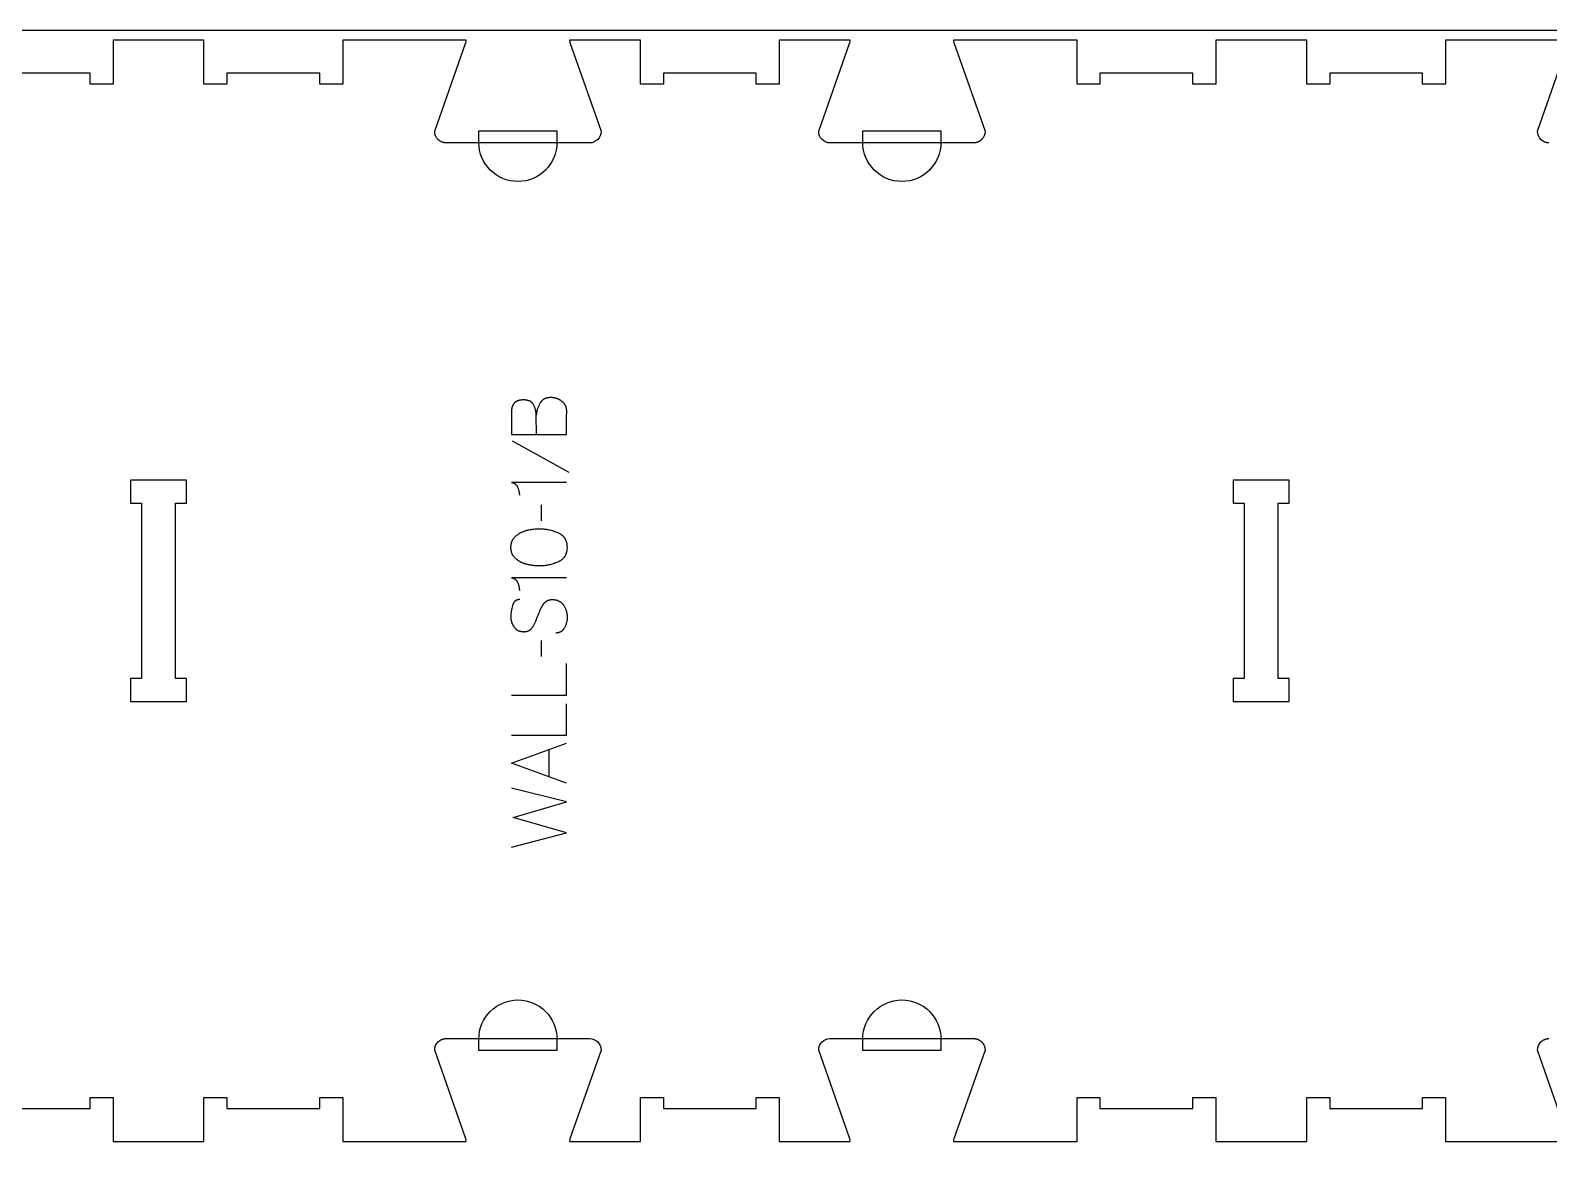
# Model space of a CAD drawing. Extents: x -20252 to -17068, y -10461 to -4867.
# Drawn here: x -18720 to -17894, y -6181 to -5571 of the extents above; entities that cross this region are included whole.
import ezdxf

# ---------------------------------------------------------------- set-up
doc = ezdxf.new("R2010")
doc.units = 0
for name, color, linetype in [('0_SHEET_SPRUCEPLY_2440X122', 1, 'CONTINUOUS'), ('1_ANYTOOL_1MMDEEP_LABELS_S', 2, 'CONTINUOUS'), ('3_ANYTOOL_CUTTHROUGH_INSID', 4, 'CONTINUOUS'), ('4_ANYTOOL_CUTTHROUGH_OUTSI', 5, 'CONTINUOUS'), ('5_ANYTOOL_HALF_MILL_9MM_IN', 3, 'CONTINUOUS')]:
    doc.layers.add(name, color=color, linetype=linetype)

msp = doc.modelspace()

# ---------------------------------------------------------------- linework, layer by layer
at = {"layer": '0_SHEET_SPRUCEPLY_2440X122'}
msp.add_lwpolyline([(-19879.92, -5571.21), (-19879.92, -6791.21), (-17439.92, -6791.21), (-17439.92, -5571.21)], close=True, dxfattribs=at)
at = {"layer": '1_ANYTOOL_1MMDEEP_LABELS_S'}
for points in [[(-18458.62, -5791.13), (-18428.62, -5791.13), (-18428.62, -5781.45), (-18428.53, -5778.92), (-18428.53, -5778.69), (-18428.53, -5778.47), (-18428.53, -5778.24), (-18428.54, -5778.02), (-18428.56, -5777.81), (-18428.58, -5777.59), (-18428.61, -5777.38), (-18428.64, -5777.18), (-18428.68, -5776.97), (-18428.73, -5776.77), (-18428.78, -5776.58), (-18428.83, -5776.38), (-18428.9, -5776.19), (-18428.96, -5776), (-18429.04, -5775.82), (-18429.11, -5775.64), (-18429.2, -5775.46), (-18429.29, -5775.28), (-18429.38, -5775.11), (-18429.48, -5774.94), (-18429.59, -5774.77), (-18429.7, -5774.61), (-18429.82, -5774.45), (-18429.94, -5774.3), (-18430.07, -5774.14), (-18430.2, -5773.99), (-18430.34, -5773.84), (-18430.49, -5773.7), (-18430.64, -5773.56), (-18430.79, -5773.42), (-18430.96, -5773.29), (-18431.12, -5773.16), (-18431.29, -5773.03), (-18431.47, -5772.9), (-18431.64, -5772.78), (-18431.81, -5772.67), (-18431.99, -5772.56), (-18432.16, -5772.45), (-18432.34, -5772.35), (-18432.52, -5772.25), (-18432.7, -5772.15), (-18432.88, -5772.06), (-18433.06, -5771.97), (-18433.25, -5771.89), (-18433.43, -5771.81), (-18433.62, -5771.73), (-18433.8, -5771.66), (-18433.99, -5771.6), (-18434.18, -5771.53), (-18434.37, -5771.47), (-18434.56, -5771.42), (-18434.75, -5771.37), (-18434.94, -5771.32), (-18435.14, -5771.28), (-18435.33, -5771.24), (-18435.53, -5771.21), (-18435.73, -5771.18), (-18435.93, -5771.15), (-18436.13, -5771.13), (-18436.33, -5771.11), (-18436.53, -5771.1), (-18436.73, -5771.09), (-18436.94, -5771.08), (-18437.14, -5771.08), (-18437.4, -5771.08), (-18437.64, -5771.09), (-18437.89, -5771.1), (-18438.13, -5771.12), (-18438.36, -5771.15), (-18438.59, -5771.18), (-18438.82, -5771.22), (-18439.04, -5771.26), (-18439.25, -5771.31), (-18439.47, -5771.36), (-18439.67, -5771.42), (-18439.88, -5771.49), (-18440.07, -5771.56), (-18440.27, -5771.63), (-18440.46, -5771.72), (-18440.64, -5771.81), (-18440.73, -5771.85), (-18440.82, -5771.9), (-18440.91, -5771.95), (-18441, -5772), (-18441.09, -5772.05), (-18441.17, -5772.1), (-18441.26, -5772.16), (-18441.34, -5772.22), (-18441.42, -5772.27), (-18441.5, -5772.33), (-18441.58, -5772.39), (-18441.66, -5772.45), (-18441.74, -5772.52), (-18441.81, -5772.58), (-18441.89, -5772.65), (-18441.96, -5772.72), (-18442.04, -5772.79), (-18442.11, -5772.86), (-18442.18, -5772.93), (-18442.25, -5773), (-18442.32, -5773.08), (-18442.38, -5773.15), (-18442.51, -5773.31), (-18442.64, -5773.47), (-18442.76, -5773.64), (-18442.88, -5773.81), (-18442.99, -5773.99), (-18443.21, -5774.36), (-18443.42, -5774.73), (-18443.61, -5775.11), (-18443.79, -5775.5), (-18443.96, -5775.89), (-18444.12, -5776.29), (-18444.27, -5776.69), (-18444.4, -5777.1), (-18444.53, -5777.51), (-18444.64, -5777.94), (-18444.74, -5778.36), (-18444.83, -5778.8), (-18444.91, -5779.24), (-18444.98, -5779.68), (-18445.03, -5780.13), (-18445.07, -5780.59)], [(-18444.94, -5791.13), (-18445.07, -5780.59), (-18445.1, -5780.19), (-18445.14, -5779.8), (-18445.19, -5779.41), (-18445.25, -5779.03), (-18445.32, -5778.65), (-18445.39, -5778.28), (-18445.48, -5777.91), (-18445.57, -5777.55), (-18445.67, -5777.2), (-18445.78, -5776.85), (-18445.9, -5776.51), (-18446.03, -5776.17), (-18446.17, -5775.83), (-18446.32, -5775.51), (-18446.47, -5775.19), (-18446.64, -5774.87), (-18446.68, -5774.79), (-18446.72, -5774.72), (-18446.77, -5774.64), (-18446.82, -5774.57), (-18446.87, -5774.49), (-18446.92, -5774.42), (-18446.97, -5774.35), (-18447.02, -5774.28), (-18447.07, -5774.21), (-18447.13, -5774.15), (-18447.18, -5774.08), (-18447.24, -5774.02), (-18447.3, -5773.95), (-18447.36, -5773.89), (-18447.42, -5773.83), (-18447.49, -5773.77), (-18447.55, -5773.71), (-18447.62, -5773.66), (-18447.69, -5773.6), (-18447.76, -5773.55), (-18447.83, -5773.49), (-18447.9, -5773.44), (-18447.97, -5773.39), (-18448.04, -5773.34), (-18448.12, -5773.29), (-18448.2, -5773.25), (-18448.28, -5773.2), (-18448.36, -5773.16), (-18448.44, -5773.11), (-18448.52, -5773.07), (-18448.6, -5773.03), (-18448.69, -5772.99), (-18448.78, -5772.95), (-18448.86, -5772.91), (-18449.04, -5772.84), (-18449.23, -5772.78), (-18449.42, -5772.72), (-18449.62, -5772.66), (-18449.82, -5772.61), (-18450.03, -5772.56), (-18450.24, -5772.52), (-18450.46, -5772.48), (-18450.68, -5772.45), (-18450.91, -5772.42), (-18451.15, -5772.4), (-18451.39, -5772.38), (-18451.64, -5772.37), (-18451.89, -5772.37), (-18452.14, -5772.36), (-18452.54, -5772.37), (-18452.74, -5772.38), (-18452.93, -5772.39), (-18453.12, -5772.4), (-18453.3, -5772.42), (-18453.48, -5772.44), (-18453.66, -5772.47), (-18453.84, -5772.49), (-18454.01, -5772.53), (-18454.18, -5772.56), (-18454.34, -5772.6), (-18454.51, -5772.64), (-18454.67, -5772.68), (-18454.82, -5772.73), (-18454.98, -5772.78), (-18455.13, -5772.83), (-18455.27, -5772.89), (-18455.42, -5772.95), (-18455.56, -5773.02), (-18455.69, -5773.08), (-18455.83, -5773.15), (-18455.96, -5773.23), (-18456.09, -5773.3), (-18456.21, -5773.38), (-18456.33, -5773.47), (-18456.45, -5773.55), (-18456.57, -5773.64), (-18456.68, -5773.74), (-18456.79, -5773.83), (-18456.9, -5773.93), (-18457, -5774.03), (-18457.1, -5774.14), (-18457.19, -5774.25), (-18457.29, -5774.36), (-18457.38, -5774.48), (-18457.46, -5774.6), (-18457.55, -5774.72), (-18457.63, -5774.85), (-18457.71, -5774.97), (-18457.78, -5775.11), (-18457.85, -5775.24), (-18457.92, -5775.38), (-18457.98, -5775.52), (-18458.05, -5775.67), (-18458.1, -5775.82), (-18458.16, -5775.97), (-18458.21, -5776.12), (-18458.26, -5776.28), (-18458.31, -5776.44), (-18458.35, -5776.61), (-18458.39, -5776.78), (-18458.43, -5776.95), (-18458.46, -5777.12), (-18458.49, -5777.3), (-18458.52, -5777.48), (-18458.54, -5777.67), (-18458.56, -5777.85), (-18458.58, -5778.04), (-18458.59, -5778.24), (-18458.61, -5778.64), (-18458.62, -5779.05), (-18458.62, -5791.13)], [(-18458.14, -5794.56), (-18427.37, -5811.75)], [(-18428.62, -5817.28), (-18458.66, -5817.28), (-18458.51, -5817.3), (-18458.36, -5817.32), (-18458.21, -5817.35), (-18458.07, -5817.38), (-18457.93, -5817.42), (-18457.79, -5817.46), (-18457.66, -5817.5), (-18457.53, -5817.55), (-18457.4, -5817.6), (-18457.28, -5817.66), (-18457.22, -5817.69), (-18457.15, -5817.72), (-18457.09, -5817.75), (-18457.03, -5817.79), (-18456.98, -5817.82), (-18456.92, -5817.85), (-18456.86, -5817.89), (-18456.8, -5817.92), (-18456.75, -5817.96), (-18456.69, -5818), (-18456.64, -5818.04), (-18456.59, -5818.08), (-18456.53, -5818.12), (-18456.48, -5818.16), (-18456.43, -5818.21), (-18456.38, -5818.25), (-18456.33, -5818.3), (-18456.28, -5818.34), (-18456.23, -5818.39), (-18456.18, -5818.44), (-18456.14, -5818.49), (-18456.09, -5818.54), (-18456, -5818.64), (-18455.91, -5818.75), (-18455.83, -5818.86), (-18455.74, -5818.98), (-18455.67, -5819.09), (-18455.59, -5819.22), (-18455.52, -5819.34), (-18455.45, -5819.47), (-18455.38, -5819.61), (-18455.31, -5819.75), (-18455.25, -5819.89), (-18455.14, -5820.18), (-18455.03, -5820.47), (-18454.92, -5820.75), (-18454.83, -5821.03), (-18454.74, -5821.31), (-18454.66, -5821.59), (-18454.59, -5821.87), (-18454.53, -5822.14), (-18454.47, -5822.41), (-18454.42, -5822.68), (-18454.38, -5822.95), (-18454.35, -5823.22), (-18454.32, -5823.48), (-18454.3, -5823.74), (-18454.29, -5824), (-18454.29, -5824.26)], [(-18442.5, -5829.41), (-18442.42, -5838.19)], [(-18428.62, -5869.13), (-18458.66, -5869.13), (-18458.51, -5869.15), (-18458.36, -5869.18), (-18458.21, -5869.21), (-18458.07, -5869.24), (-18457.93, -5869.28), (-18457.79, -5869.32), (-18457.66, -5869.36), (-18457.53, -5869.41), (-18457.4, -5869.46), (-18457.28, -5869.52), (-18457.22, -5869.55), (-18457.15, -5869.58), (-18457.09, -5869.61), (-18457.03, -5869.64), (-18456.98, -5869.68), (-18456.92, -5869.71), (-18456.86, -5869.75), (-18456.8, -5869.78), (-18456.75, -5869.82), (-18456.69, -5869.86), (-18456.64, -5869.9), (-18456.59, -5869.94), (-18456.53, -5869.98), (-18456.48, -5870.02), (-18456.43, -5870.06), (-18456.38, -5870.11), (-18456.33, -5870.15), (-18456.28, -5870.2), (-18456.23, -5870.25), (-18456.18, -5870.3), (-18456.14, -5870.35), (-18456.09, -5870.4), (-18456, -5870.5), (-18455.91, -5870.61), (-18455.83, -5870.72), (-18455.74, -5870.83), (-18455.67, -5870.95), (-18455.59, -5871.07), (-18455.52, -5871.2), (-18455.45, -5871.33), (-18455.38, -5871.47), (-18455.31, -5871.61), (-18455.25, -5871.75), (-18455.14, -5872.04), (-18455.03, -5872.32), (-18454.92, -5872.61), (-18454.83, -5872.89), (-18454.74, -5873.17), (-18454.66, -5873.45), (-18454.59, -5873.72), (-18454.53, -5874), (-18454.47, -5874.27), (-18454.42, -5874.54), (-18454.38, -5874.81), (-18454.35, -5875.08), (-18454.32, -5875.34), (-18454.3, -5875.6), (-18454.29, -5875.86), (-18454.29, -5876.12)], [(-18454.03, -5881.01), (-18454.22, -5881.01), (-18454.31, -5881.01), (-18454.4, -5881.02), (-18454.49, -5881.03), (-18454.58, -5881.03), (-18454.67, -5881.04), (-18454.76, -5881.06), (-18454.84, -5881.07), (-18454.93, -5881.09), (-18455.01, -5881.1), (-18455.1, -5881.12), (-18455.18, -5881.14), (-18455.26, -5881.16), (-18455.34, -5881.19), (-18455.42, -5881.21), (-18455.5, -5881.24), (-18455.58, -5881.26), (-18455.65, -5881.29), (-18455.73, -5881.33), (-18455.8, -5881.36), (-18455.87, -5881.39), (-18455.95, -5881.43), (-18456.02, -5881.47), (-18456.09, -5881.51), (-18456.16, -5881.55), (-18456.22, -5881.59), (-18456.29, -5881.63), (-18456.36, -5881.68), (-18456.42, -5881.73), (-18456.49, -5881.77), (-18456.55, -5881.83), (-18456.61, -5881.88), (-18456.67, -5881.93), (-18456.73, -5881.99), (-18456.79, -5882.04), (-18456.85, -5882.1), (-18456.9, -5882.16), (-18456.96, -5882.22), (-18457.01, -5882.29), (-18457.07, -5882.35), (-18457.12, -5882.42), (-18457.17, -5882.49), (-18457.22, -5882.56), (-18457.27, -5882.63), (-18457.32, -5882.7), (-18457.37, -5882.77), (-18457.41, -5882.85), (-18457.46, -5882.93), (-18457.5, -5883.01), (-18457.55, -5883.09), (-18457.59, -5883.17), (-18457.67, -5883.34), (-18457.75, -5883.52), (-18457.82, -5883.7), (-18457.89, -5883.89), (-18457.96, -5884.08), (-18458.02, -5884.28), (-18458.24, -5885.1), (-18458.43, -5885.9), (-18458.59, -5886.68), (-18458.72, -5887.45), (-18458.78, -5887.83), (-18458.83, -5888.21), (-18458.87, -5888.58), (-18458.9, -5888.95), (-18458.93, -5889.31), (-18458.94, -5889.68), (-18458.96, -5890.04), (-18458.96, -5890.39), (-18458.96, -5890.59), (-18458.95, -5890.78), (-18458.94, -5890.97), (-18458.93, -5891.16), (-18458.91, -5891.35), (-18458.9, -5891.54), (-18458.87, -5891.73), (-18458.85, -5891.92), (-18458.81, -5892.1), (-18458.78, -5892.28), (-18458.74, -5892.47), (-18458.7, -5892.65), (-18458.66, -5892.83), (-18458.61, -5893.01), (-18458.56, -5893.18), (-18458.5, -5893.36), (-18458.45, -5893.53), (-18458.38, -5893.71), (-18458.32, -5893.88), (-18458.25, -5894.05), (-18458.17, -5894.22), (-18458.1, -5894.39), (-18458.02, -5894.56), (-18457.93, -5894.72), (-18457.85, -5894.89), (-18457.76, -5895.05), (-18457.66, -5895.21), (-18457.56, -5895.37), (-18457.46, -5895.53), (-18457.36, -5895.69), (-18457.25, -5895.85), (-18457.14, -5896.01), (-18457.02, -5896.16), (-18456.9, -5896.31), (-18456.78, -5896.45), (-18456.66, -5896.59), (-18456.53, -5896.72), (-18456.4, -5896.85), (-18456.27, -5896.97), (-18456.13, -5897.09), (-18455.99, -5897.21), (-18455.85, -5897.32), (-18455.7, -5897.42), (-18455.55, -5897.52), (-18455.4, -5897.61), (-18455.24, -5897.7), (-18455.09, -5897.79), (-18454.93, -5897.87), (-18454.76, -5897.95), (-18454.59, -5898.02), (-18454.42, -5898.08), (-18454.25, -5898.14), (-18454.07, -5898.2), (-18453.89, -5898.25), (-18453.71, -5898.29), (-18453.53, -5898.34), (-18453.34, -5898.37), (-18453.15, -5898.4), (-18452.95, -5898.43), (-18452.75, -5898.45), (-18452.55, -5898.47), (-18452.35, -5898.48), (-18452.14, -5898.49), (-18451.93, -5898.49), (-18451.72, -5898.49), (-18451.5, -5898.48), (-18451.3, -5898.47), (-18451.09, -5898.45), (-18450.89, -5898.42), (-18450.69, -5898.39), (-18450.5, -5898.36), (-18450.31, -5898.31), (-18450.13, -5898.27), (-18449.94, -5898.21), (-18449.77, -5898.16), (-18449.59, -5898.09), (-18449.51, -5898.06), (-18449.42, -5898.02), (-18449.34, -5897.99), (-18449.25, -5897.95), (-18449.17, -5897.91), (-18449.09, -5897.87), (-18449.01, -5897.83), (-18448.93, -5897.78), (-18448.85, -5897.74), (-18448.77, -5897.69), (-18448.7, -5897.65), (-18448.62, -5897.6), (-18448.55, -5897.55), (-18448.47, -5897.49), (-18448.4, -5897.44), (-18448.33, -5897.39), (-18448.26, -5897.33), (-18448.19, -5897.27), (-18448.12, -5897.21), (-18448.05, -5897.15), (-18447.98, -5897.09), (-18447.91, -5897.03), (-18447.85, -5896.97), (-18447.78, -5896.9), (-18447.66, -5896.76), (-18447.53, -5896.62), (-18447.41, -5896.48), (-18447.3, -5896.33), (-18447.19, -5896.17), (-18447.08, -5896.01), (-18446.97, -5895.84), (-18446.87, -5895.66), (-18446.48, -5894.95), (-18446.1, -5894.22), (-18445.74, -5893.47), (-18445.38, -5892.71), (-18445.03, -5891.93), (-18444.7, -5891.13), (-18444.38, -5890.32), (-18444.07, -5889.49), (-18443.75, -5888.67), (-18443.42, -5887.86), (-18443.08, -5887.07), (-18442.72, -5886.31), (-18442.35, -5885.56), (-18441.96, -5884.84), (-18441.55, -5884.13), (-18441.13, -5883.45), (-18441.02, -5883.28), (-18440.91, -5883.12), (-18440.79, -5882.97), (-18440.73, -5882.89), (-18440.67, -5882.82), (-18440.61, -5882.75), (-18440.55, -5882.68), (-18440.48, -5882.61), (-18440.42, -5882.54), (-18440.35, -5882.48), (-18440.28, -5882.41), (-18440.22, -5882.35), (-18440.15, -5882.29), (-18440.08, -5882.23), (-18440.01, -5882.17), (-18439.94, -5882.11), (-18439.86, -5882.05), (-18439.79, -5882), (-18439.71, -5881.95), (-18439.64, -5881.9), (-18439.56, -5881.85), (-18439.48, -5881.8), (-18439.41, -5881.75), (-18439.33, -5881.7), (-18439.24, -5881.66), (-18439.16, -5881.62), (-18439.08, -5881.58), (-18439, -5881.54), (-18438.91, -5881.5), (-18438.83, -5881.46), (-18438.74, -5881.43), (-18438.65, -5881.39), (-18438.56, -5881.36), (-18438.48, -5881.33), (-18438.38, -5881.3), (-18438.29, -5881.27), (-18438.2, -5881.25), (-18438.01, -5881.2), (-18437.82, -5881.15), (-18437.63, -5881.12), (-18437.43, -5881.09), (-18437.22, -5881.06), (-18437.02, -5881.04), (-18436.8, -5881.03), (-18436.59, -5881.02), (-18436.37, -5881.02), (-18436.15, -5881.02), (-18435.92, -5881.03), (-18435.69, -5881.05), (-18435.46, -5881.07), (-18435.23, -5881.1), (-18435.01, -5881.13), (-18434.79, -5881.16), (-18434.57, -5881.2), (-18434.36, -5881.25), (-18434.15, -5881.3), (-18433.94, -5881.36), (-18433.74, -5881.42), (-18433.54, -5881.49), (-18433.35, -5881.56), (-18433.16, -5881.63), (-18432.97, -5881.72), (-18432.79, -5881.8), (-18432.61, -5881.89), (-18432.44, -5881.99), (-18432.26, -5882.09), (-18432.1, -5882.2), (-18431.93, -5882.31), (-18431.77, -5882.43), (-18431.62, -5882.55), (-18431.46, -5882.68), (-18431.31, -5882.81), (-18431.17, -5882.94), (-18431.03, -5883.09), (-18430.89, -5883.23), (-18430.75, -5883.39), (-18430.62, -5883.54), (-18430.5, -5883.7), (-18430.37, -5883.87), (-18430.25, -5884.04), (-18430.14, -5884.22), (-18429.92, -5884.58), (-18429.71, -5884.94), (-18429.52, -5885.31), (-18429.34, -5885.68), (-18429.17, -5886.06), (-18429.02, -5886.44), (-18428.95, -5886.63), (-18428.88, -5886.82), (-18428.82, -5887.01), (-18428.76, -5887.2), (-18428.7, -5887.4), (-18428.65, -5887.59), (-18428.6, -5887.79), (-18428.56, -5887.98), (-18428.51, -5888.18), (-18428.47, -5888.38), (-18428.44, -5888.58), (-18428.41, -5888.78), (-18428.38, -5888.98), (-18428.35, -5889.18), (-18428.31, -5889.59), (-18428.29, -5890), (-18428.27, -5890.41), (-18428.27, -5890.83), (-18428.29, -5891.23), (-18428.31, -5891.64), (-18428.35, -5892.04), (-18428.41, -5892.43), (-18428.47, -5892.82), (-18428.55, -5893.21), (-18428.64, -5893.59), (-18428.74, -5893.97), (-18428.86, -5894.34), (-18428.98, -5894.71), (-18429.13, -5895.07), (-18429.28, -5895.43), (-18429.45, -5895.78), (-18429.62, -5896.13), (-18429.82, -5896.48), (-18429.92, -5896.65), (-18430.02, -5896.81), (-18430.13, -5896.97), (-18430.24, -5897.12), (-18430.35, -5897.27), (-18430.46, -5897.41), (-18430.58, -5897.55), (-18430.7, -5897.68), (-18430.83, -5897.8), (-18430.95, -5897.92), (-18431.08, -5898.04), (-18431.22, -5898.15), (-18431.28, -5898.2), (-18431.35, -5898.25), (-18431.42, -5898.3), (-18431.49, -5898.35), (-18431.56, -5898.4), (-18431.63, -5898.45), (-18431.7, -5898.49), (-18431.78, -5898.53), (-18431.85, -5898.58), (-18431.92, -5898.62), (-18432, -5898.66), (-18432.07, -5898.69), (-18432.15, -5898.73), (-18432.23, -5898.77), (-18432.31, -5898.8), (-18432.38, -5898.83), (-18432.46, -5898.87), (-18432.54, -5898.9), (-18432.62, -5898.92), (-18432.71, -5898.95), (-18432.87, -5899), (-18433.04, -5899.05), (-18433.21, -5899.09), (-18433.38, -5899.12), (-18433.56, -5899.15), (-18433.74, -5899.18), (-18433.92, -5899.2), (-18434.11, -5899.21), (-18434.3, -5899.22), (-18434.49, -5899.22)], [(-18442.5, -5903.25), (-18442.42, -5912.03)], [(-18458.62, -5932.99), (-18428.62, -5932.99), (-18428.62, -5915.89)], [(-18458.62, -5954.81), (-18428.62, -5954.81), (-18428.62, -5937.71)], [(-18428.62, -5981.03), (-18458.62, -5970.15), (-18428.62, -5959.09)], [(-18438.17, -5977.56), (-18438.17, -5962.65)], [(-18458.62, -6015.75), (-18428.62, -6008.03), (-18457.72, -5999.59), (-18428.62, -5991.11), (-18458.62, -5983.61)]]:
    msp.add_lwpolyline(points, dxfattribs=at)
msp.add_lwpolyline([(-18458.87, -5852.63), (-18458.87, -5852.26), (-18458.85, -5851.9), (-18458.84, -5851.72), (-18458.82, -5851.55), (-18458.8, -5851.37), (-18458.78, -5851.2), (-18458.75, -5851.03), (-18458.72, -5850.86), (-18458.69, -5850.69), (-18458.66, -5850.53), (-18458.62, -5850.37), (-18458.58, -5850.21), (-18458.54, -5850.05), (-18458.49, -5849.89), (-18458.44, -5849.74), (-18458.39, -5849.58), (-18458.34, -5849.43), (-18458.28, -5849.29), (-18458.22, -5849.14), (-18458.15, -5849), (-18458.09, -5848.85), (-18458.02, -5848.71), (-18457.94, -5848.57), (-18457.87, -5848.44), (-18457.79, -5848.3), (-18457.71, -5848.17), (-18457.62, -5848.04), (-18457.54, -5847.91), (-18457.45, -5847.79), (-18457.35, -5847.66), (-18457.16, -5847.42), (-18456.96, -5847.18), (-18456.75, -5846.95), (-18456.54, -5846.73), (-18456.32, -5846.51), (-18456.1, -5846.3), (-18455.86, -5846.09), (-18455.63, -5845.89), (-18455.38, -5845.7), (-18455.13, -5845.52), (-18454.88, -5845.34), (-18454.61, -5845.16), (-18454.34, -5845), (-18454.07, -5844.84), (-18453.78, -5844.68), (-18453.49, -5844.53), (-18453.2, -5844.39), (-18452.9, -5844.26), (-18452.6, -5844.12), (-18452.3, -5844), (-18452, -5843.88), (-18451.69, -5843.77), (-18451.37, -5843.66), (-18451.06, -5843.55), (-18450.74, -5843.46), (-18450.42, -5843.36), (-18450.09, -5843.28), (-18449.76, -5843.2), (-18449.43, -5843.12), (-18449.1, -5843.05), (-18448.42, -5842.93), (-18447.74, -5842.82), (-18447.06, -5842.73), (-18446.4, -5842.65), (-18445.75, -5842.59), (-18445.1, -5842.54), (-18444.47, -5842.51), (-18443.85, -5842.48), (-18443.23, -5842.48), (-18442.61, -5842.49), (-18442, -5842.51), (-18441.38, -5842.55), (-18440.76, -5842.61), (-18440.15, -5842.68), (-18439.53, -5842.78), (-18438.91, -5842.88), (-18438.29, -5843.01), (-18437.67, -5843.15), (-18437.05, -5843.31), (-18436.43, -5843.48), (-18435.81, -5843.67), (-18435.19, -5843.88), (-18434.57, -5844.1), (-18433.95, -5844.34), (-18433.33, -5844.6), (-18433.02, -5844.73), (-18432.73, -5844.88), (-18432.44, -5845.03), (-18432.3, -5845.11), (-18432.17, -5845.19), (-18432.03, -5845.27), (-18431.9, -5845.35), (-18431.77, -5845.44), (-18431.64, -5845.53), (-18431.52, -5845.62), (-18431.39, -5845.71), (-18431.27, -5845.8), (-18431.16, -5845.9), (-18431.04, -5845.99), (-18430.93, -5846.09), (-18430.82, -5846.19), (-18430.71, -5846.29), (-18430.6, -5846.4), (-18430.5, -5846.5), (-18430.4, -5846.61), (-18430.3, -5846.72), (-18430.21, -5846.83), (-18430.11, -5846.95), (-18430.02, -5847.06), (-18429.93, -5847.18), (-18429.85, -5847.3), (-18429.76, -5847.42), (-18429.68, -5847.54), (-18429.6, -5847.67), (-18429.53, -5847.79), (-18429.45, -5847.92), (-18429.38, -5848.05), (-18429.31, -5848.19), (-18429.24, -5848.32), (-18429.18, -5848.45), (-18429.12, -5848.59), (-18429.06, -5848.73), (-18429, -5848.87), (-18428.95, -5849.02), (-18428.89, -5849.16), (-18428.84, -5849.31), (-18428.8, -5849.46), (-18428.75, -5849.61), (-18428.71, -5849.76), (-18428.67, -5849.91), (-18428.6, -5850.23), (-18428.53, -5850.55), (-18428.48, -5850.88), (-18428.44, -5851.21), (-18428.4, -5851.56), (-18428.38, -5851.91), (-18428.36, -5852.27), (-18428.36, -5852.63), (-18428.36, -5853), (-18428.38, -5853.35), (-18428.4, -5853.7), (-18428.44, -5854.04), (-18428.48, -5854.38), (-18428.54, -5854.7), (-18428.6, -5855.02), (-18428.63, -5855.18), (-18428.67, -5855.33), (-18428.71, -5855.49), (-18428.76, -5855.64), (-18428.8, -5855.79), (-18428.85, -5855.94), (-18428.9, -5856.08), (-18428.95, -5856.23), (-18429.01, -5856.37), (-18429.06, -5856.51), (-18429.12, -5856.65), (-18429.19, -5856.78), (-18429.25, -5856.92), (-18429.32, -5857.05), (-18429.39, -5857.18), (-18429.46, -5857.31), (-18429.54, -5857.44), (-18429.61, -5857.56), (-18429.69, -5857.69), (-18429.77, -5857.81), (-18429.86, -5857.93), (-18429.95, -5858.05), (-18430.03, -5858.16), (-18430.13, -5858.28), (-18430.22, -5858.39), (-18430.32, -5858.5), (-18430.42, -5858.61), (-18430.52, -5858.72), (-18430.62, -5858.82), (-18430.73, -5858.92), (-18430.84, -5859.03), (-18430.95, -5859.13), (-18431.06, -5859.22), (-18431.18, -5859.32), (-18431.3, -5859.41), (-18431.42, -5859.51), (-18431.54, -5859.6), (-18431.67, -5859.69), (-18431.8, -5859.77), (-18431.93, -5859.86), (-18432.06, -5859.94), (-18432.2, -5860.02), (-18432.34, -5860.1), (-18432.48, -5860.18), (-18432.77, -5860.33), (-18433.06, -5860.47), (-18433.37, -5860.61), (-18434, -5860.86), (-18434.62, -5861.1), (-18435.25, -5861.32), (-18435.87, -5861.52), (-18436.49, -5861.71), (-18437.12, -5861.89), (-18437.74, -5862.04), (-18438.36, -5862.18), (-18438.97, -5862.3), (-18439.59, -5862.41), (-18440.21, -5862.5), (-18440.82, -5862.57), (-18441.44, -5862.63), (-18442.05, -5862.67), (-18442.66, -5862.7), (-18443.27, -5862.71), (-18443.89, -5862.7), (-18444.51, -5862.68), (-18445.15, -5862.64), (-18445.79, -5862.59), (-18446.44, -5862.53), (-18447.11, -5862.45), (-18447.78, -5862.36), (-18448.46, -5862.26), (-18448.8, -5862.2), (-18449.14, -5862.13), (-18449.47, -5862.06), (-18449.8, -5861.99), (-18450.13, -5861.91), (-18450.46, -5861.82), (-18450.78, -5861.73), (-18451.09, -5861.63), (-18451.41, -5861.53), (-18451.72, -5861.42), (-18452.03, -5861.3), (-18452.33, -5861.18), (-18452.63, -5861.06), (-18452.93, -5860.93), (-18453.23, -5860.79), (-18453.52, -5860.65), (-18453.8, -5860.5), (-18454.08, -5860.35), (-18454.36, -5860.19), (-18454.62, -5860.02), (-18454.89, -5859.85), (-18455.14, -5859.67), (-18455.39, -5859.48), (-18455.63, -5859.29), (-18455.87, -5859.1), (-18456.1, -5858.89), (-18456.32, -5858.68), (-18456.54, -5858.47), (-18456.75, -5858.24), (-18456.96, -5858.02), (-18457.16, -5857.78), (-18457.35, -5857.54), (-18457.45, -5857.42), (-18457.54, -5857.29), (-18457.62, -5857.17), (-18457.71, -5857.04), (-18457.79, -5856.91), (-18457.87, -5856.77), (-18457.94, -5856.64), (-18458.02, -5856.5), (-18458.09, -5856.36), (-18458.15, -5856.22), (-18458.22, -5856.08), (-18458.28, -5855.94), (-18458.34, -5855.79), (-18458.39, -5855.64), (-18458.44, -5855.49), (-18458.49, -5855.34), (-18458.54, -5855.19), (-18458.58, -5855.03), (-18458.62, -5854.87), (-18458.66, -5854.71), (-18458.69, -5854.55), (-18458.72, -5854.38), (-18458.75, -5854.22), (-18458.78, -5854.05), (-18458.8, -5853.88), (-18458.82, -5853.71), (-18458.84, -5853.53), (-18458.85, -5853.36), (-18458.87, -5853)], close=True, dxfattribs=at)
at = {"layer": '3_ANYTOOL_CUTTHROUGH_INSID', "color": 4}
for points in [[(-18665.64, -5936.46), (-18635.39, -5936.46), (-18635.39, -5923.96), (-18641.39, -5923.96), (-18641.39, -5828.46), (-18635.39, -5828.46), (-18635.39, -5815.96), (-18665.89, -5815.96), (-18665.89, -5828.46), (-18659.89, -5828.46), (-18659.89, -5923.96), (-18665.89, -5923.96), (-18665.89, -5936.46)], [(-18065.64, -5936.46), (-18035.39, -5936.46), (-18035.39, -5923.96), (-18041.39, -5923.96), (-18041.39, -5828.46), (-18035.39, -5828.46), (-18035.39, -5815.96), (-18065.89, -5815.96), (-18065.89, -5828.46), (-18059.89, -5828.46), (-18059.89, -5923.96), (-18065.89, -5923.96), (-18065.89, -5936.46)]]:
    msp.add_lwpolyline(points, close=True, dxfattribs=at)
at = {"layer": '4_ANYTOOL_CUTTHROUGH_OUTSI', "color": 5}
for points in [[(-17883.2, -5576.46), (-17900.64, -5576.46), (-17950.39, -5576.46), (-17950.39, -5600.46), (-17962.89, -5600.46), (-17962.89, -5594.46), (-18013.39, -5594.46), (-18013.39, -5600.46), (-18025.89, -5600.46), (-18025.89, -5576.46), (-18075.39, -5576.46), (-18075.39, -5600.46), (-18087.89, -5600.46), (-18087.89, -5594.46), (-18138.39, -5594.46), (-18138.39, -5600.46), (-18150.89, -5600.46), (-18150.89, -5576.46), (-18200.64, -5576.46), (-18218.08, -5576.46), (-18218.08, -5576.46, 0.061485), (-18217.85, -5577.85), (-18200.95, -5626.12), (-18200.94, -5626.16), (-18200.94, -5626.21), (-18200.94, -5626.21, -0.198912), (-18202.77, -5630.63), (-18202.88, -5630.73), (-18202.99, -5630.83), (-18203.1, -5630.93), (-18203.22, -5631.03), (-18203.33, -5631.13), (-18203.46, -5631.22), (-18203.58, -5631.31), (-18203.71, -5631.4), (-18203.84, -5631.48), (-18203.97, -5631.56), (-18204.1, -5631.64), (-18204.24, -5631.72), (-18204.37, -5631.79), (-18204.51, -5631.86), (-18204.65, -5631.92), (-18204.8, -5631.98), (-18204.94, -5632.04), (-18205.09, -5632.09), (-18205.23, -5632.14), (-18205.38, -5632.19), (-18205.53, -5632.23), (-18205.68, -5632.27), (-18205.83, -5632.31), (-18205.98, -5632.34), (-18206.13, -5632.37), (-18206.28, -5632.39), (-18206.44, -5632.41), (-18206.59, -5632.43), (-18206.74, -5632.44), (-18206.89, -5632.45), (-18207.04, -5632.46), (-18207.19, -5632.46), (-18285.19, -5632.46, -0.414214), (-18291.44, -5626.21), (-18291.44, -5626.16), (-18291.42, -5626.12), (-18274.53, -5577.85), (-18274.53, -5577.85, 0.061485), (-18274.29, -5576.46), (-18312.89, -5576.46), (-18312.89, -5600.46), (-18325.39, -5600.46), (-18325.39, -5594.46), (-18375.89, -5594.46), (-18375.89, -5600.46), (-18388.39, -5600.46), (-18388.39, -5576.46), (-18426.99, -5576.46), (-18426.99, -5576.46, 0.061485), (-18426.76, -5577.85), (-18409.86, -5626.12), (-18409.84, -5626.16), (-18409.84, -5626.21), (-18409.84, -5626.21, -0.414214), (-18416.09, -5632.46), (-18494.09, -5632.46), (-18494.24, -5632.46), (-18494.4, -5632.45), (-18494.55, -5632.44), (-18494.7, -5632.43), (-18494.85, -5632.41), (-18495, -5632.39), (-18495.15, -5632.37), (-18495.3, -5632.34), (-18495.45, -5632.31), (-18495.6, -5632.27), (-18495.75, -5632.23), (-18495.9, -5632.19), (-18496.05, -5632.14), (-18496.2, -5632.09), (-18496.34, -5632.04), (-18496.49, -5631.98), (-18496.63, -5631.92), (-18496.77, -5631.86), (-18496.91, -5631.79), (-18497.05, -5631.72), (-18497.18, -5631.64), (-18497.32, -5631.56), (-18497.45, -5631.48), (-18497.58, -5631.4), (-18497.7, -5631.31), (-18497.83, -5631.22), (-18497.95, -5631.13), (-18498.07, -5631.03), (-18498.18, -5630.93), (-18498.3, -5630.83), (-18498.41, -5630.73), (-18498.51, -5630.63, -0.198912), (-18500.34, -5626.21), (-18500.34, -5626.16), (-18500.33, -5626.12), (-18483.43, -5577.85), (-18483.43, -5577.85, 0.061485), (-18483.2, -5576.46), (-18500.64, -5576.46), (-18550.39, -5576.46), (-18550.39, -5600.46), (-18562.89, -5600.46), (-18562.89, -5594.46), (-18613.39, -5594.46), (-18613.39, -5600.46), (-18625.89, -5600.46), (-18625.89, -5576.46), (-18675.39, -5576.46), (-18675.39, -5600.46), (-18687.89, -5600.46), (-18687.89, -5594.46), (-18738.39, -5594.46)], [(-17894.24, -5632.46), (-17894.4, -5632.45), (-17894.55, -5632.44), (-17894.7, -5632.43), (-17894.85, -5632.41), (-17895, -5632.39), (-17895.15, -5632.37), (-17895.3, -5632.34), (-17895.45, -5632.31), (-17895.6, -5632.27), (-17895.75, -5632.23), (-17895.9, -5632.19), (-17896.05, -5632.14), (-17896.2, -5632.09), (-17896.34, -5632.04), (-17896.49, -5631.98), (-17896.63, -5631.92), (-17896.77, -5631.86), (-17896.91, -5631.79), (-17897.05, -5631.72), (-17897.18, -5631.64), (-17897.32, -5631.56), (-17897.45, -5631.48), (-17897.58, -5631.4), (-17897.7, -5631.31), (-17897.83, -5631.22), (-17897.95, -5631.13), (-17898.07, -5631.03), (-17898.18, -5630.93), (-17898.3, -5630.83), (-17898.41, -5630.73), (-17898.51, -5630.63, -0.198912), (-17900.34, -5626.21), (-17900.34, -5626.16), (-17900.33, -5626.12), (-17883.43, -5577.85)], [(-18738.39, -6157.96), (-18687.89, -6157.96), (-18687.89, -6151.96), (-18675.39, -6151.96), (-18675.39, -6175.96), (-18625.89, -6175.96), (-18625.89, -6151.96), (-18613.39, -6151.96), (-18613.39, -6157.96), (-18562.89, -6157.96), (-18562.89, -6151.96), (-18550.39, -6151.96), (-18550.39, -6175.96), (-18483.2, -6175.96), (-18483.2, -6175.96, 0.061485), (-18483.43, -6174.57), (-18500.33, -6126.29), (-18500.34, -6126.25), (-18500.34, -6126.21), (-18500.34, -6126.21, -0.198912), (-18498.51, -6121.79), (-18498.41, -6121.68), (-18498.3, -6121.58), (-18498.18, -6121.48), (-18498.07, -6121.38), (-18497.95, -6121.29), (-18497.83, -6121.19), (-18497.7, -6121.1), (-18497.58, -6121.02), (-18497.45, -6120.93), (-18497.32, -6120.85), (-18497.18, -6120.77), (-18497.05, -6120.7), (-18496.91, -6120.63), (-18496.77, -6120.56), (-18496.63, -6120.49), (-18496.49, -6120.43), (-18496.34, -6120.38), (-18496.2, -6120.32), (-18496.05, -6120.27), (-18495.9, -6120.22), (-18495.75, -6120.18), (-18495.6, -6120.14), (-18495.45, -6120.11), (-18495.3, -6120.07), (-18495.15, -6120.05), (-18495, -6120.02), (-18494.85, -6120), (-18494.7, -6119.99), (-18494.55, -6119.97), (-18494.4, -6119.96), (-18494.24, -6119.96), (-18494.09, -6119.96), (-18416.09, -6119.96, -0.414214), (-18409.84, -6126.21), (-18409.84, -6126.25), (-18409.86, -6126.29), (-18426.76, -6174.57), (-18426.76, -6174.57, 0.061485), (-18426.99, -6175.96), (-18388.39, -6175.96), (-18388.39, -6151.96), (-18375.89, -6151.96), (-18375.89, -6157.96), (-18325.39, -6157.96), (-18325.39, -6151.96), (-18312.89, -6151.96), (-18312.89, -6175.96), (-18274.29, -6175.96), (-18274.29, -6175.96, 0.061485), (-18274.53, -6174.57), (-18291.42, -6126.29), (-18291.44, -6126.25), (-18291.44, -6126.21), (-18291.44, -6126.21, -0.414214), (-18285.19, -6119.96), (-18207.19, -6119.96), (-18207.04, -6119.96), (-18206.89, -6119.96), (-18206.74, -6119.97), (-18206.59, -6119.99), (-18206.44, -6120), (-18206.28, -6120.02), (-18206.13, -6120.05), (-18205.98, -6120.07), (-18205.83, -6120.11), (-18205.68, -6120.14), (-18205.53, -6120.18), (-18205.38, -6120.22), (-18205.23, -6120.27), (-18205.09, -6120.32), (-18204.94, -6120.38), (-18204.8, -6120.43), (-18204.65, -6120.49), (-18204.51, -6120.56), (-18204.37, -6120.63), (-18204.24, -6120.7), (-18204.1, -6120.77), (-18203.97, -6120.85), (-18203.84, -6120.93), (-18203.71, -6121.02), (-18203.58, -6121.1), (-18203.46, -6121.19), (-18203.33, -6121.29), (-18203.22, -6121.38), (-18203.1, -6121.48), (-18202.99, -6121.58), (-18202.88, -6121.68), (-18202.77, -6121.79, -0.198912), (-18200.94, -6126.21), (-18200.94, -6126.25), (-18200.95, -6126.29), (-18217.85, -6174.57), (-18217.85, -6174.57, 0.061485), (-18218.08, -6175.96), (-18150.89, -6175.96), (-18150.89, -6151.96), (-18138.39, -6151.96), (-18138.39, -6157.96), (-18087.89, -6157.96), (-18087.89, -6151.96), (-18075.39, -6151.96), (-18075.39, -6175.96), (-18025.89, -6175.96), (-18025.89, -6151.96), (-18013.39, -6151.96), (-18013.39, -6157.96), (-17962.89, -6157.96), (-17962.89, -6151.96), (-17950.39, -6151.96), (-17950.39, -6175.96), (-17883.2, -6175.96)], [(-17883.43, -6174.57), (-17900.33, -6126.29), (-17900.34, -6126.25), (-17900.34, -6126.21), (-17900.34, -6126.21, -0.198912), (-17898.51, -6121.79), (-17898.41, -6121.68), (-17898.3, -6121.58), (-17898.18, -6121.48), (-17898.07, -6121.38), (-17897.95, -6121.29), (-17897.83, -6121.19), (-17897.7, -6121.1), (-17897.58, -6121.02), (-17897.45, -6120.93), (-17897.32, -6120.85), (-17897.18, -6120.77), (-17897.05, -6120.7), (-17896.91, -6120.63), (-17896.77, -6120.56), (-17896.63, -6120.49), (-17896.49, -6120.43), (-17896.34, -6120.38), (-17896.2, -6120.32), (-17896.05, -6120.27), (-17895.9, -6120.22), (-17895.75, -6120.18), (-17895.6, -6120.14), (-17895.45, -6120.11), (-17895.3, -6120.07), (-17895.15, -6120.05), (-17895, -6120.02), (-17894.85, -6120), (-17894.7, -6119.99), (-17894.55, -6119.97), (-17894.4, -6119.96), (-17894.24, -6119.96)]]:
    msp.add_lwpolyline(points, format="xyb", dxfattribs=at)
at = {"layer": '5_ANYTOOL_HALF_MILL_9MM_IN', "color": 3}
for points in [[(-18433.84, -5632.21, -1), (-18476.34, -5632.21), (-18476.34, -5631.96), (-18476.34, -5625.96), (-18433.84, -5625.96), (-18433.84, -5631.96), (-18433.84, -5632.21)], [(-18224.94, -5632.21, -1), (-18267.44, -5632.21), (-18267.44, -5631.96), (-18267.44, -5625.96), (-18224.94, -5625.96), (-18224.94, -5631.96), (-18224.94, -5632.21)], [(-18476.34, -6120.21, -1), (-18433.84, -6120.21), (-18433.84, -6120.46), (-18433.84, -6126.46), (-18476.34, -6126.46), (-18476.34, -6120.46), (-18476.34, -6120.21)], [(-18267.44, -6120.21, -1), (-18224.94, -6120.21), (-18224.94, -6120.46), (-18224.94, -6126.46), (-18267.44, -6126.46), (-18267.44, -6120.46), (-18267.44, -6120.21)]]:
    msp.add_lwpolyline(points, format="xyb", close=True, dxfattribs=at)

doc.saveas('drawing.dxf')
